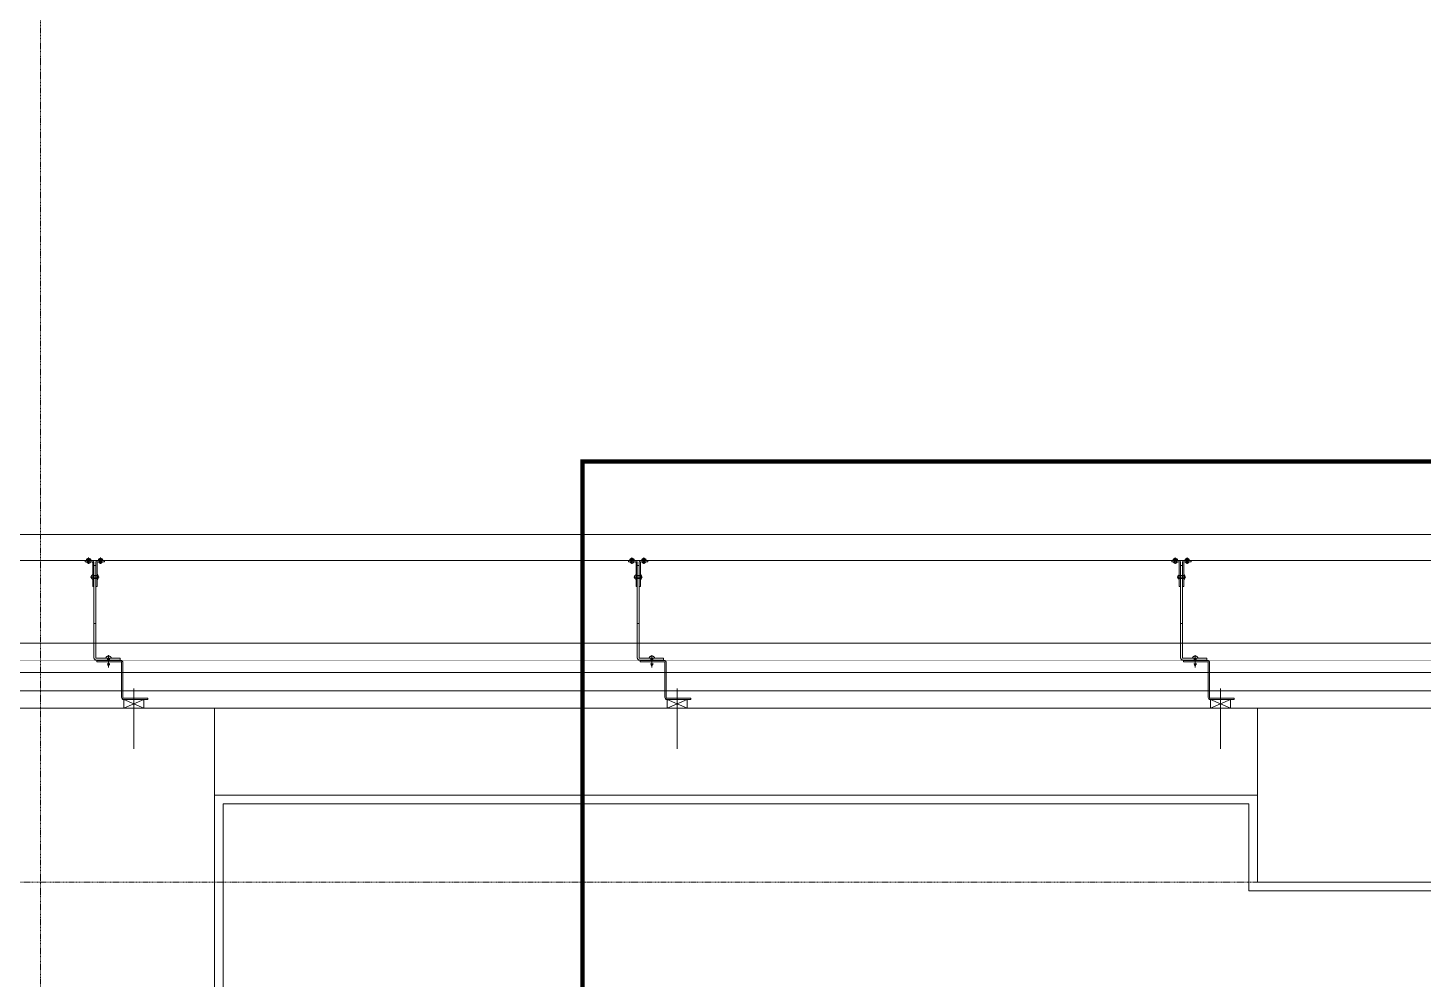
# Model space of a CAD drawing. Extents: x -1133 to 23780, y -1311 to 8245.
# Drawn here: x 9964.6 to 10285.6, y 2762.7 to 2981.5 of the extents above; entities that cross this region are included whole.
import ezdxf

# ---------------------------------------------------------------- set-up
doc = ezdxf.new("R2010")
doc.units = 0
doc.header["$MEASUREMENT"] = 0
doc.linetypes.add('DASHDOT2', pattern=[0.5, 0.25, -0.125, 0, -0.125])
doc.linetypes.add('HIDDEN2', pattern=[4.7625, 3.175, -1.5875])
doc.layers.get('0').update_dxf_attribs({"color": 9, "lineweight": 9})
for name, color, linetype, lineweight in [('00', 9, 'Continuous', 9), ('01', 9, 'Continuous', 9), ('06C', 9, 'Continuous', 9), ('06D', 9, 'Continuous', 9), ('10', 9, 'Continuous', 9), ('14', 9, 'Continuous', 9), ('21', 9, 'Continuous', 9), ('24', 9, 'DASHDOT2', 9), ('33', 9, 'BATTING', 9), ('35', 9, 'Continuous', 9)]:
    doc.layers.add(name, color=color, linetype=linetype, lineweight=lineweight)
doc.linetypes.add('BATTING', pattern='A,0.0001,-0.1,[134,ltypeshp.shx,S=0.1,R=0,X=-0.1,Y=0],-0.2,[134,ltypeshp.shx,S=0.1,R=180,X=0.1,Y=0],-0.1', length=0.4001)

# ---------------------------------------------------------------- blocks, each defined once
blk = doc.blocks.new('p-kolon_80x80')
blk.add_lwpolyline([(-40, -40), (40, -40), (40, 40), (-40, 40)], close=True)
blk = doc.blocks.new('p- alum kaplama profil')
at = {"lineweight": 13}
blk.add_lwpolyline([(7.12, 12.59), (7.12, 26.49)], dxfattribs=at)
at = {"lineweight": 5}
blk.add_lwpolyline([(9.44, 15.16), (4.79, 15.16), (4.79, 17.16), (9.44, 17.16)], close=True, dxfattribs=at)
for points in [[(4.79, 15.16), (9.44, 17.16)], [(9.44, 15.16), (4.79, 17.16)]]:
    blk.add_lwpolyline(points, dxfattribs=at)
at = {"lineweight": 18}
blk.add_lwpolyline([(4.09, 6.16), (-1.41, 6.16), (-1.41, 6.46), (4.09, 6.46, 0.414214), (4.29, 6.66), (4.29, 14.66, -0.414214), (4.79, 15.16), (10.29, 15.16), (10.29, 14.86), (4.79, 14.86, 0.414214), (4.59, 14.66), (4.59, 6.66, -0.414214)], format="xyb", close=True, dxfattribs=at)
blk.add_lwpolyline([(-2.06, 5.56), (-2.06, -2.34), (-2.06, -15.69), (-1.66, -15.69), (-1.66, -2.34), (-1.66, 5.56), (-1.66, 5.56), (-1.66, 5.57), (-1.66, 5.57), (-1.66, 5.58), (-1.66, 5.58), (-1.65, 5.59), (-1.65, 5.59), (-1.65, 5.59), (-1.65, 5.6), (-1.65, 5.6), (-1.64, 5.61), (-1.64, 5.61), (-1.64, 5.62), (-1.64, 5.62), (-1.63, 5.62), (-1.63, 5.63), (-1.63, 5.63), (-1.62, 5.63), (-1.62, 5.64), (-1.61, 5.64), (-1.61, 5.64), (-1.61, 5.64), (-1.6, 5.65), (-1.6, 5.65), (-1.59, 5.65), (-1.59, 5.65), (-1.58, 5.65), (-1.58, 5.65), (-1.57, 5.66), (-1.57, 5.66), (-1.56, 5.66), (-1.56, 5.66), (3.94, 5.66), (3.94, 6.06), (-1.56, 6.06), (-1.58, 6.06), (-1.61, 6.05), (-1.63, 6.05), (-1.66, 6.05), (-1.68, 6.04), (-1.7, 6.03), (-1.73, 6.03), (-1.75, 6.02), (-1.77, 6.01), (-1.79, 6), (-1.82, 5.99), (-1.84, 5.97), (-1.86, 5.96), (-1.88, 5.94), (-1.89, 5.93), (-1.91, 5.91), (-1.93, 5.89), (-1.95, 5.87), (-1.96, 5.85), (-1.97, 5.83), (-1.99, 5.81), (-2, 5.79), (-2.01, 5.77), (-2.02, 5.75), (-2.03, 5.72), (-2.04, 5.7), (-2.04, 5.68), (-2.05, 5.65), (-2.05, 5.63), (-2.06, 5.61), (-2.06, 5.58)], close=True)
blk.add_lwpolyline([(-1.66, -2.34), (-2.06, -2.34)])
for points in [[(-2.36, -10.84), (-2.36, -16.39), (-2.36, -16.39, -0.414214), (-2.51, -16.54), (-2.51, -16.54), (-4.06, -16.54), (-4.06, -16.84), (-2.51, -16.84), (-2.51, -16.84, 0.414214), (-2.06, -16.39), (-2.06, -10.84)], [(-1.36, -10.84), (-1.66, -10.84), (-1.66, -16.39, 0.414214), (-1.21, -16.84), (-1.21, -16.84), (0.34, -16.84), (0.34, -16.54), (-1.21, -16.54), (-1.21, -16.54, -0.414214), (-1.36, -16.39), (-1.36, -16.39)]]:
    blk.add_lwpolyline(points, format="xyb", close=True)
for points in [[(1.61, 6.87, -10), (0.98, 6.96, -10)], [(1.56, 7.05, -10), (1.02, 7.13, -10)], [(1.05, 6.91, -10), (1.29, 7.56, -10)], [(1.29, 4.93, -10), (1.29, 7.8, -10)], [(1.53, 6.82, -10), (1.29, 7.56, -10)], [(0.67, 5.66, -10), (1.91, 5.66, -10)], [(0.67, 5.66, -10), (0.67, 5.64, -10), (0.67, 5.62, -10), (0.67, 5.6, -10), (0.68, 5.58, -10), (0.68, 5.56, -10), (0.69, 5.54, -10), (0.69, 5.52, -10), (0.7, 5.5, -10), (0.7, 5.48, -10), (0.71, 5.46, -10), (0.72, 5.45, -10), (0.73, 5.43, -10), (0.74, 5.41, -10), (0.75, 5.4, -10), (0.76, 5.38, -10), (0.77, 5.36, -10), (0.79, 5.35, -10), (0.8, 5.33, -10), (0.81, 5.32, -10), (0.83, 5.31, -10), (0.84, 5.29, -10), (0.86, 5.28, -10), (0.87, 5.27, -10), (0.89, 5.26, -10), (0.91, 5.25, -10), (0.92, 5.24, -10), (0.94, 5.23, -10), (0.96, 5.22, -10), (0.98, 5.21, -10), (1, 5.21, -10), (1.02, 5.2, -10), (1.03, 5.2, -10)], [(0.96, 5.66, -10), (0.97, 5.66, -10), (0.97, 5.66, -10), (0.97, 5.66, -10), (0.98, 5.66, -10), (0.98, 5.66, -10), (0.99, 5.66, -10), (0.99, 5.66, -10), (1, 5.66, -10), (1, 5.67, -10), (1, 5.67, -10), (1.01, 5.67, -10), (1.01, 5.67, -10), (1.01, 5.67, -10), (1.02, 5.68, -10), (1.02, 5.68, -10), (1.02, 5.68, -10), (1.03, 5.69, -10), (1.03, 5.69, -10), (1.03, 5.69, -10), (1.04, 5.7, -10), (1.04, 5.7, -10), (1.04, 5.7, -10), (1.04, 5.71, -10), (1.04, 5.71, -10), (1.05, 5.72, -10), (1.05, 5.72, -10), (1.05, 5.72, -10), (1.05, 5.73, -10), (1.05, 5.73, -10), (1.05, 5.74, -10), (1.05, 5.74, -10), (1.05, 5.75, -10)], [(1.33, 5.85, -10), (0.98, 5.88, -10)], [(1.03, 5.2, -10), (1.04, 5.2, -10), (1.05, 5.19, -10), (1.05, 5.19, -10), (1.06, 5.19, -10), (1.06, 5.19, -10), (1.07, 5.19, -10), (1.07, 5.19, -10), (1.08, 5.19, -10), (1.08, 5.19, -10), (1.09, 5.19, -10), (1.09, 5.18, -10), (1.1, 5.18, -10), (1.1, 5.18, -10), (1.11, 5.18, -10), (1.11, 5.18, -10), (1.12, 5.18, -10), (1.12, 5.18, -10), (1.13, 5.18, -10), (1.13, 5.18, -10), (1.14, 5.18, -10), (1.15, 5.18, -10), (1.15, 5.18, -10), (1.16, 5.17, -10), (1.16, 5.17, -10), (1.17, 5.17, -10), (1.17, 5.17, -10), (1.18, 5.17, -10), (1.18, 5.17, -10), (1.19, 5.17, -10), (1.19, 5.17, -10), (1.2, 5.17, -10), (1.2, 5.17, -10)], [(1.05, 5.83, -10), (1.05, 6.01, -10)], [(1.05, 5.75, -10), (1.05, 5.83, -10)], [(1.2, 5.17, -10), (1.2, 5.2, -10)], [(1.38, 5.2, -10), (1.2, 5.2, -10)], [(1.29, 6.16, -10), (1.29, 6.26, -10)], [(1.38, 5.17, -10), (1.38, 5.2, -10)], [(1.38, 5.17, -10), (1.38, 5.17, -10), (1.39, 5.17, -10), (1.39, 5.17, -10), (1.4, 5.17, -10), (1.41, 5.17, -10), (1.41, 5.17, -10), (1.42, 5.17, -10), (1.42, 5.17, -10), (1.43, 5.17, -10), (1.43, 5.18, -10), (1.44, 5.18, -10), (1.44, 5.18, -10), (1.45, 5.18, -10), (1.45, 5.18, -10), (1.46, 5.18, -10), (1.46, 5.18, -10), (1.47, 5.18, -10), (1.47, 5.18, -10), (1.48, 5.18, -10), (1.48, 5.18, -10), (1.49, 5.18, -10), (1.5, 5.19, -10), (1.5, 5.19, -10), (1.51, 5.19, -10), (1.51, 5.19, -10), (1.52, 5.19, -10), (1.52, 5.19, -10), (1.53, 5.19, -10), (1.53, 5.19, -10), (1.54, 5.19, -10), (1.54, 5.2, -10), (1.55, 5.2, -10)], [(1.53, 5.75, -10), (1.53, 5.92, -10)], [(1.53, 5.75, -10), (1.53, 5.74, -10), (1.53, 5.74, -10), (1.53, 5.73, -10), (1.53, 5.73, -10), (1.53, 5.72, -10), (1.54, 5.72, -10), (1.54, 5.72, -10), (1.54, 5.71, -10), (1.54, 5.71, -10), (1.54, 5.7, -10), (1.54, 5.7, -10), (1.55, 5.7, -10), (1.55, 5.69, -10), (1.55, 5.69, -10), (1.55, 5.69, -10), (1.56, 5.68, -10), (1.56, 5.68, -10), (1.56, 5.68, -10), (1.57, 5.67, -10), (1.57, 5.67, -10), (1.58, 5.67, -10), (1.58, 5.67, -10), (1.58, 5.67, -10), (1.59, 5.66, -10), (1.59, 5.66, -10), (1.6, 5.66, -10), (1.6, 5.66, -10), (1.6, 5.66, -10), (1.61, 5.66, -10), (1.61, 5.66, -10), (1.62, 5.66, -10), (1.62, 5.66, -10)], [(1.55, 5.2, -10), (1.57, 5.2, -10), (1.59, 5.21, -10), (1.6, 5.21, -10), (1.62, 5.22, -10), (1.64, 5.23, -10), (1.66, 5.24, -10), (1.68, 5.25, -10), (1.69, 5.26, -10), (1.71, 5.27, -10), (1.73, 5.28, -10), (1.74, 5.29, -10), (1.76, 5.31, -10), (1.77, 5.32, -10), (1.78, 5.33, -10), (1.8, 5.35, -10), (1.81, 5.36, -10), (1.82, 5.38, -10), (1.83, 5.4, -10), (1.84, 5.41, -10), (1.85, 5.43, -10), (1.86, 5.45, -10), (1.87, 5.46, -10), (1.88, 5.48, -10), (1.89, 5.5, -10), (1.89, 5.52, -10), (1.9, 5.54, -10), (1.9, 5.56, -10), (1.9, 5.58, -10), (1.91, 5.6, -10), (1.91, 5.62, -10), (1.91, 5.64, -10), (1.91, 5.66, -10)], [(-2.36, -12.52, 0), (-2.4, -12.53, 0), (-2.43, -12.56, 0), (-2.47, -12.58, 0), (-2.5, -12.6, 0), (-2.53, -12.63, 0), (-2.56, -12.66, 0), (-2.59, -12.69, 0), (-2.61, -12.73, 0), (-2.63, -12.76, 0), (-2.65, -12.8, 0), (-2.67, -12.84, 0), (-2.68, -12.88, 0), (-2.69, -12.92, 0), (-2.7, -12.96, 0), (-2.71, -13, 0), (-2.71, -13.04, 0), (-2.71, -13.08, 0), (-2.7, -13.13, 0), (-2.69, -13.17, 0), (-2.68, -13.21, 0), (-2.67, -13.25, 0), (-2.65, -13.28, 0), (-2.63, -13.32, 0), (-2.61, -13.36, 0), (-2.59, -13.39, 0), (-2.56, -13.42, 0), (-2.53, -13.45, 0), (-2.5, -13.48, 0), (-2.47, -13.51, 0), (-2.43, -13.53, 0), (-2.4, -13.55, 0), (-2.36, -13.57, 0)], [(-2.36, -13.04, 0), (-2.36, -12.52, 0)], [(-2.36, -13.04, 0), (-2.36, -12.73, 0)], [(-2.36, -12.73, 0), (-2.36, -13.04, 0)], [(-1.36, -12.73, 0), (-2.36, -12.73, 0)], [(-1.36, -13.04, 0), (-1.36, -12.37, 0)], [(-1.36, -13.72, 0), (-1.32, -13.68, 0), (-1.29, -13.65, 0), (-1.26, -13.61, 0), (-1.23, -13.58, 0), (-1.2, -13.54, 0), (-1.18, -13.5, 0), (-1.16, -13.45, 0), (-1.14, -13.41, 0), (-1.12, -13.37, 0), (-1.1, -13.32, 0), (-1.09, -13.28, 0), (-1.08, -13.23, 0), (-1.07, -13.18, 0), (-1.06, -13.14, 0), (-1.06, -13.09, 0), (-1.06, -13.04, 0), (-1.06, -12.99, 0), (-1.06, -12.95, 0), (-1.07, -12.9, 0), (-1.08, -12.85, 0), (-1.09, -12.81, 0), (-1.1, -12.76, 0), (-1.12, -12.72, 0), (-1.14, -12.67, 0), (-1.16, -12.63, 0), (-1.18, -12.59, 0), (-1.2, -12.55, 0), (-1.23, -12.51, 0), (-1.26, -12.47, 0), (-1.29, -12.43, 0), (-1.32, -12.4, 0), (-1.36, -12.37, 0)], [(-3.29, -17.54, 0), (-3.29, -16.04, 0)], [(-2.86, -13.04, 0), (-0.86, -13.04, 0)], [(-2.36, -13.04, 0), (-2.36, -13.36, 0)], [(-2.36, -13.04, 0), (-2.36, -13.57, 0)], [(-2.36, -13.36, 0), (-2.36, -13.04, 0)], [(-1.36, -13.36, 0), (-2.36, -13.36, 0)], [(-1.36, -13.04, 0), (-1.36, -13.72, 0)], [(-0.56, -17.54, 0), (-0.56, -16.04, 0)], [(-3.84, -17.04, 0), (-3.81, -17.07, 0), (-3.78, -17.1, 0), (-3.75, -17.12, 0), (-3.72, -17.15, 0), (-3.69, -17.17, 0), (-3.66, -17.19, 0), (-3.62, -17.21, 0), (-3.59, -17.23, 0), (-3.55, -17.24, 0), (-3.52, -17.26, 0), (-3.48, -17.27, 0), (-3.44, -17.28, 0), (-3.4, -17.28, 0), (-3.36, -17.29, 0), (-3.32, -17.29, 0), (-3.29, -17.29, 0), (-3.25, -17.29, 0), (-3.21, -17.29, 0), (-3.17, -17.28, 0), (-3.13, -17.28, 0), (-3.09, -17.27, 0), (-3.06, -17.26, 0), (-3.02, -17.24, 0), (-2.98, -17.23, 0), (-2.95, -17.21, 0), (-2.91, -17.19, 0), (-2.88, -17.17, 0), (-2.85, -17.15, 0), (-2.82, -17.12, 0), (-2.79, -17.1, 0), (-2.76, -17.07, 0), (-2.73, -17.04, 0)], [(-3.29, -17.04, 0), (-3.84, -17.04, 0)], [(-2.85, -16.54, 0), (-2.86, -16.51, 0), (-2.87, -16.47, 0), (-2.89, -16.44, 0), (-2.91, -16.41, 0), (-2.93, -16.38, 0), (-2.96, -16.35, 0), (-2.98, -16.33, 0), (-3.01, -16.31, 0), (-3.04, -16.29, 0), (-3.07, -16.27, 0), (-3.11, -16.25, 0), (-3.14, -16.24, 0), (-3.18, -16.23, 0), (-3.21, -16.22, 0), (-3.25, -16.22, 0), (-3.29, -16.22, 0), (-3.32, -16.22, 0), (-3.36, -16.22, 0), (-3.39, -16.23, 0), (-3.43, -16.24, 0), (-3.46, -16.25, 0), (-3.5, -16.27, 0), (-3.53, -16.29, 0), (-3.56, -16.31, 0), (-3.59, -16.33, 0), (-3.61, -16.35, 0), (-3.64, -16.38, 0), (-3.66, -16.41, 0), (-3.68, -16.44, 0), (-3.7, -16.47, 0), (-3.71, -16.51, 0), (-3.73, -16.54, 0)], [(-3.29, -16.54, 0), (-3.73, -16.54, 0)], [(-3.29, -16.54, 0), (-3.55, -16.54, 0)], [(-3.55, -16.54, 0), (-3.29, -16.54, 0)], [(-3.55, -17.04, 0), (-3.55, -16.54, 0)], [(-3.29, -16.54, 0), (-2.85, -16.54, 0)], [(-3.29, -16.54, 0), (-3.03, -16.54, 0)], [(-3.03, -16.54, 0), (-3.29, -16.54, 0)], [(-3.29, -17.04, 0), (-2.73, -17.04, 0)], [(-3.03, -17.04, 0), (-3.03, -16.54, 0)], [(-0.56, -17.04, 0), (-1.11, -17.04, 0)], [(0, -17.04, 0), (-0.03, -17.07, 0), (-0.06, -17.1, 0), (-0.09, -17.12, 0), (-0.12, -17.15, 0), (-0.15, -17.17, 0), (-0.18, -17.19, 0), (-0.22, -17.21, 0), (-0.25, -17.23, 0), (-0.29, -17.24, 0), (-0.33, -17.26, 0), (-0.36, -17.27, 0), (-0.4, -17.28, 0), (-0.44, -17.28, 0), (-0.48, -17.29, 0), (-0.52, -17.29, 0), (-0.56, -17.29, 0), (-0.59, -17.29, 0), (-0.63, -17.29, 0), (-0.67, -17.28, 0), (-0.71, -17.28, 0), (-0.75, -17.27, 0), (-0.79, -17.26, 0), (-0.82, -17.24, 0), (-0.86, -17.23, 0), (-0.89, -17.21, 0), (-0.93, -17.19, 0), (-0.96, -17.17, 0), (-0.99, -17.15, 0), (-1.02, -17.12, 0), (-1.05, -17.1, 0), (-1.08, -17.07, 0), (-1.11, -17.04, 0)], [(-1, -16.54, 0), (-0.98, -16.51, 0), (-0.97, -16.47, 0), (-0.95, -16.44, 0), (-0.93, -16.41, 0), (-0.91, -16.38, 0), (-0.88, -16.35, 0), (-0.86, -16.33, 0), (-0.83, -16.31, 0), (-0.8, -16.29, 0), (-0.77, -16.27, 0), (-0.73, -16.25, 0), (-0.7, -16.24, 0), (-0.66, -16.23, 0), (-0.63, -16.22, 0), (-0.59, -16.22, 0), (-0.56, -16.22, 0), (-0.52, -16.22, 0), (-0.48, -16.22, 0), (-0.45, -16.23, 0), (-0.41, -16.24, 0), (-0.38, -16.25, 0), (-0.34, -16.27, 0), (-0.31, -16.29, 0), (-0.28, -16.31, 0), (-0.25, -16.33, 0), (-0.23, -16.35, 0), (-0.2, -16.38, 0), (-0.18, -16.41, 0), (-0.16, -16.44, 0), (-0.14, -16.47, 0), (-0.13, -16.51, 0), (-0.12, -16.54, 0)], [(-0.56, -16.54, 0), (-1, -16.54, 0)], [(-0.56, -16.54, 0), (-0.82, -16.54, 0)], [(-0.82, -16.54, 0), (-0.56, -16.54, 0)], [(-0.82, -17.04, 0), (-0.82, -16.54, 0)], [(-0.56, -16.54, 0), (-0.3, -16.54, 0)], [(-0.56, -16.54, 0), (-0.12, -16.54, 0)], [(-0.3, -16.54, 0), (-0.56, -16.54, 0)], [(-0.56, -17.04, 0), (0, -17.04, 0)], [(-0.3, -17.04, 0), (-0.3, -16.54, 0)]]:
    blk.add_polyline3d(points)

msp = doc.modelspace()

# ---------------------------------------------------------------- linework, layer by layer
at = {"layer": '00'}
msp.add_lwpolyline([(10007.5, 2825), (10247.5, 2825), (10247.5, 2805), (10007.5, 2805)], close=True, dxfattribs=at)
at = {"layer": '01'}
msp.add_lwpolyline([(10247.5, 2825), (10727.5, 2825), (10727.5, 2365), (10677.5, 2365), (10677.5, 2475), (10287.5, 2475), (10287.5, 2475), (10247.5, 2475), (10247.5, 2515), (10677.5, 2515), (10677.5, 2785), (10247.5, 2785)], close=True, dxfattribs=at)
at = {"layer": '06C'}
msp.add_line((7067.5, 2865), (10767.5, 2865), dxfattribs=at)
at = {"layer": '06D'}
for points in [[(10742.5, 1990.05), (10742.5, 2840), (9855, 2840)], [(10735.7, 1998.05), (10735.71, 2833.2), (9855, 2833.25)]]:
    msp.add_lwpolyline(points, dxfattribs=at)
at = {"layer": '10'}
msp.add_line((8088.98, 2859), (10761.5, 2859), dxfattribs=at)
at = {"layer": '10', "const_width": 0.1}
msp.add_lwpolyline([(10738.5, 1990.05), (10738.5, 2836), (9848.37, 2836)], dxfattribs=at)
at = {"layer": '14'}
msp.add_lwpolyline([(9925.5, 2363), (10014.5, 2363), (10014.5, 2382), (10009.5, 2382), (10009.5, 2618), (10014.5, 2618), (10014.5, 2637), (10009.5, 2637), (10009.5, 2803), (10245.5, 2803), (10245.5, 2783), (10675.5, 2783)], dxfattribs=at)
at = {"layer": '21', "linetype": 'HIDDEN2', "ltscale": 0.1, "const_width": 1}
msp.add_lwpolyline([(10092.2, 2881.81), (10799.19, 2881.81), (10799.19, 2449.05), (10092.2, 2449.05)], close=True, dxfattribs=at)
at = {"layer": '24'}
for points in [[(9967.5, 195), (9967.5, 4035)], [(6827.5, 2785), (11027.5, 2785)]]:
    msp.add_lwpolyline(points, dxfattribs=at)
at = {"layer": '33', "ltscale": 0.4}
msp.add_lwpolyline([(10731.5, 2000.27), (10731.5, 2829), (9855, 2829)], dxfattribs=at)
at = {"layer": '35'}
msp.add_lwpolyline([(10300, 2517), (10300, 2635), (10300, 2635), (10300, 2783), (10245.5, 2783), (10245.5, 2803), (10009.5, 2803), (10009.5, 2637), (10014.5, 2637), (10014.5, 2618), (10009.5, 2618), (10009.5, 2382), (10014.5, 2382), (10014.5, 2363), (10120.5, 2363), (10120.5, 2382), (10125.5, 2382), (10125.5, 2618), (10120.5, 2618), (10120.5, 2637), (10144.5, 2637), (10144.5, 2492), (10245.5, 2492), (10245.5, 2517)], close=True, dxfattribs=at)

# ---------------------------------------------------------------- block references
at = {"layer": '01'}
msp.add_blockref('p-kolon_80x80', (9967.5, 2785), dxfattribs=at)
at = {"layer": '10', "xscale": -1, "rotation": 180}
for p in [(9981.86, 2842.16), (10106.86, 2842.16), (10231.86, 2842.16)]:
    msp.add_blockref('p- alum kaplama profil', p, dxfattribs=at)

doc.saveas('drawing.dxf')
